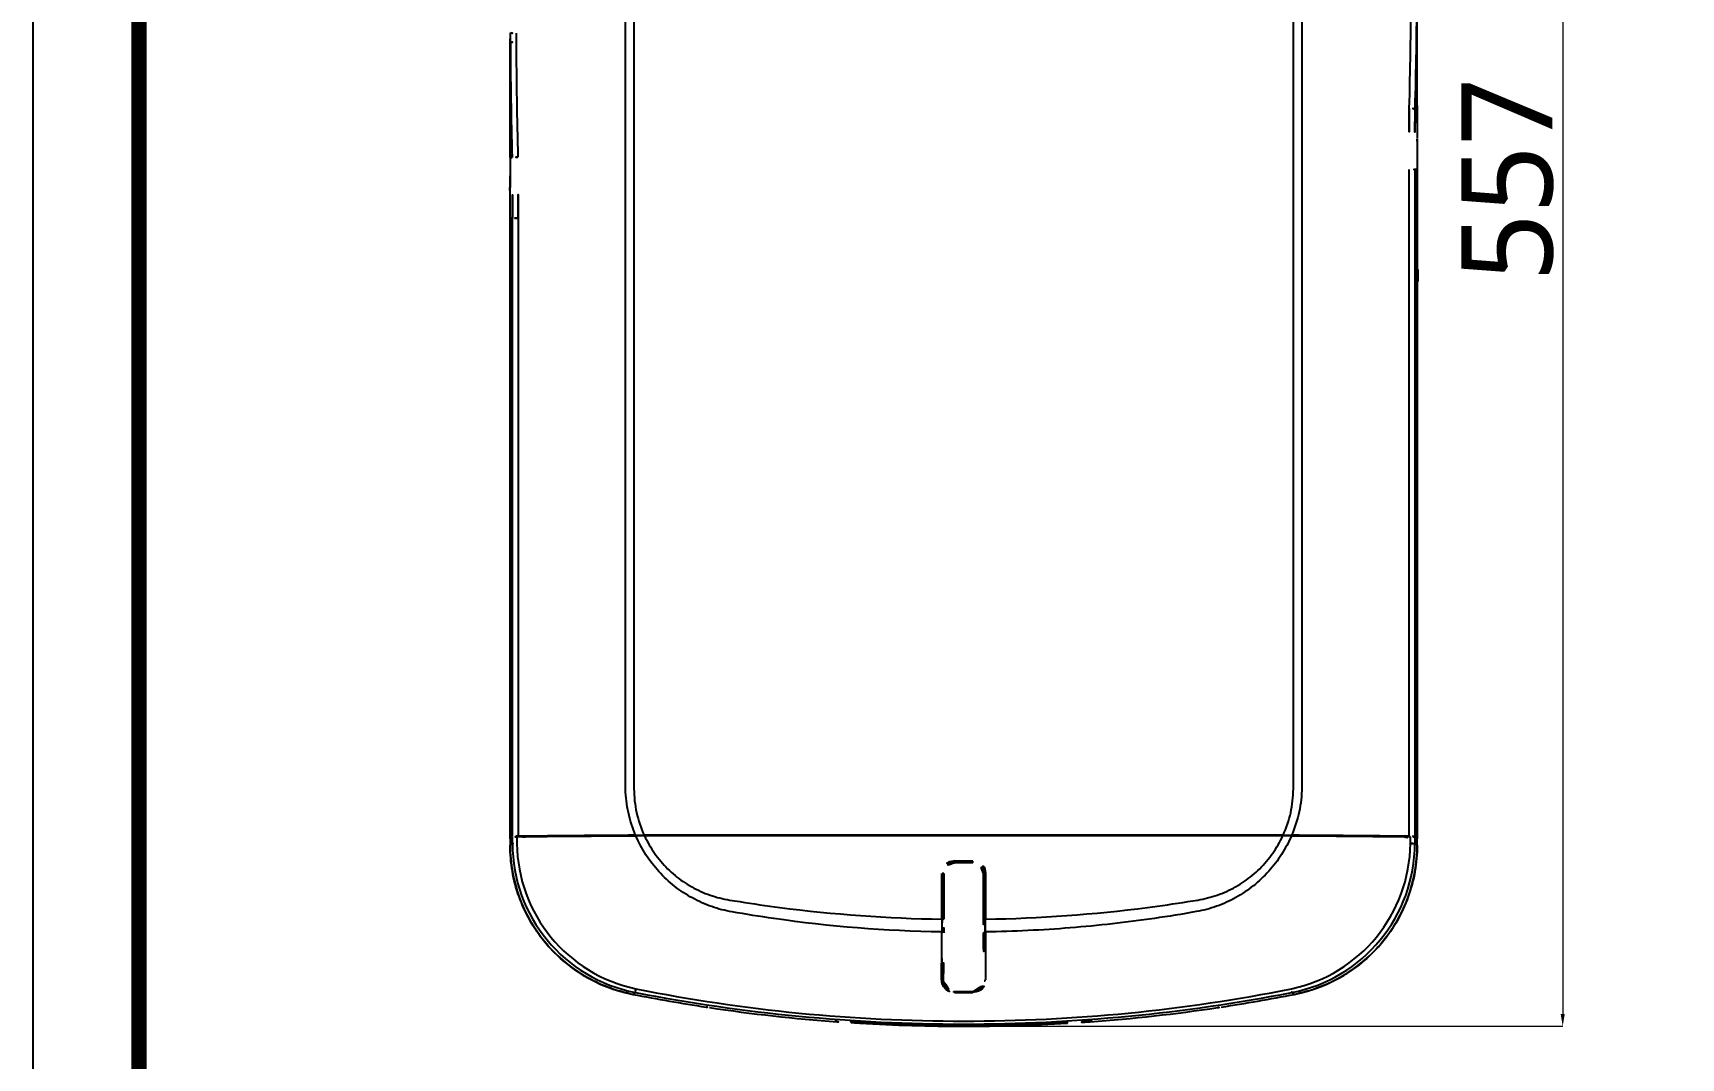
# Model space of a CAD drawing. Extents: x 16296660632 to 16296680496, y -37409619871 to -37409616057.
# Drawn here: x 16296678326 to 16296678869, y -37409617259 to -37409616921 of the extents above; entities that cross this region are included whole.
import ezdxf

# ---------------------------------------------------------------- set-up
doc = ezdxf.new("R2010")
doc.units = 0
doc.header["$LTSCALE"] = 10
doc.header["$MEASUREMENT"] = 0
doc.header["$PDMODE"] = 3
doc.header["$PDSIZE"] = -10
doc.layers.get('0').update_dxf_attribs({"linetype": 'CONTINUOUS'})
doc.layers.get('DEFPOINTS').update_dxf_attribs({"linetype": 'CONTINUOUS'})
for name, color, linetype in [('5', 7, 'CONTINUOUS'), ('BACK_CASE_DADA_2', 7, 'CONTINUOUS'), ('FRONT_CASE_DADA_', 7, 'CONTINUOUS'), ('MIDDLE_CASE_DADA', 7, 'CONTINUOUS'), ('SIDE_CASE', 7, 'CONTINUOUS'), ('SIDE_CONTROL_COV', 7, 'CONTINUOUS'), ('WATER_TRAY_WINDO', 7, 'CONTINUOUS'), ('물받이', 7, 'CONTINUOUS'), ('물받이덮개', 7, 'CONTINUOUS')]:
    doc.layers.add(name, color=color, linetype=linetype)
doc.styles.add('Daelim Dimension', font='')
doc.styles.get('Daelim Dimension').set_extended_font_data('NanumGothic')
doc.dimstyles.new('DEFAULT', dxfattribs={"dimscale": 2, "dimtxt": 2, "dimasz": 2, "dimexe": 0, "dimexo": 2, "dimgap": 1, "dimtad": 1, "dimdec": 1, "dimzin": 9, "dimdsep": 46, "dimtxsty": 'Daelim Dimension', "dimcen": 0.5, "dimclrd": 252, "dimclre": 252, "dimclrt": 3, "dimadec": 1, "dimazin": 0, "dimtfac": 1, "dimtdec": 1, "dimtix": 1, "dimtmove": 0, "dimatfit": 3, "dimfxl": 1, "dimtolj": 1, "dimtzin": 1, "dimlwd": 9, "dimlwe": 9, "dimarcsym": 0})

# ---------------------------------------------------------------- blocks, each defined once
blk = doc.blocks.new('*D2')
at = {"layer": '5', "color": 5, "lineweight": 9, "transparency": 16777216}
for p, q in [((16296678636.77738, -37409616690.96722), (16296678829.97749, -37409616690.96722)), ((16296678829.97749, -37409616694.96722), (16296678829.97749, -37409617244.3958)), ((16296678636.77738, -37409617248.3958), (16296678829.97749, -37409617248.3958))]:
    blk.add_line(p, q, dxfattribs=at)
at = {"layer": '5', "color": 5, "transparency": 16777216}
for points in [[(16296678829.31082, -37409616694.96722), (16296678830.64415, -37409616694.96722), (16296678829.97749, -37409616690.96722)], [(16296678829.31082, -37409617244.3958), (16296678830.64415, -37409617244.3958), (16296678829.97749, -37409617248.3958)]]:
    blk.add_solid(points, dxfattribs=at)
at = {"layer": 'DEFPOINTS', "color": 0, "transparency": 16777216}
for p in [(16296678632.77738, -37409616690.96722), (16296678632.77738, -37409617248.3958), (16296678829.97749, -37409617248.3958)]:
    blk.add_point(p, dxfattribs=at)
at = {"layer": '5', "color": 7, "transparency": 16777216, "insert": (16296678811.81869, -37409616969.6815), "char_height": 30, "attachment_point": 5, "rotation": 90, "style": 'Daelim Dimension'}
blk.add_mtext('\\A1;557', dxfattribs=at)

msp = doc.modelspace()

# ---------------------------------------------------------------- linework, layer by layer
at = {"ltscale": 0.5}
msp.add_lwpolyline([(16296678326.42292, -37409617646.812927), (16296680496.42292, -37409617646.812927), (16296680496.42292, -37409616056.812927), (16296678326.42292, -37409616056.812927)], close=True, dxfattribs=at)
at = {"color": 5, "linetype": 'ByBlock', "lineweight": 200, "const_width": 5}
msp.add_lwpolyline([(16296678361.316879, -37409617578.73053), (16296680461.316879, -37409617578.73053), (16296680461.316879, -37409616093.73053), (16296678361.316879, -37409616093.73053)], close=True, dxfattribs=at)
at = {"layer": 'BACK_CASE_DADA_2', "color": 7, "linetype": 'Continuous', "ltscale": 25.4}
for p, q in [((16296678782.065519, -37409616956.287537), (16296678782.091499, -37409616956.287537)), ((16296678483.489241, -37409616972.287537), (16296678483.44351, -37409616972.287537)), ((16296678483.460541, -37409616974.541656), (16296678483.44351, -37409616972.287537))]:
    msp.add_line(p, q, dxfattribs=at)
msp.add_open_spline([(16296678782.091499, -37409616956.287537), (16296678782.070881, -37409616957.029114), (16296678782.05887, -37409616957.77079), (16296678782.05139, -37409616958.512512)], degree=3, dxfattribs=at)
at = {"layer": 'FRONT_CASE_DADA_', "color": 7, "linetype": 'Continuous', "ltscale": 25.4}
for p, q in [((16296678483.580231, -37409616924.457497), (16296678483.48749, -37409616924.457497)), ((16296678483.580231, -37409616924.457497), (16296678483.58131, -37409616921.454514)), ((16296678483.58131, -37409616921.454514), (16296678483.581289, -37409616921.454491)), ((16296678485.495489, -37409616921.555801), (16296678485.491899, -37409616924.537323)), ((16296678781.39819, -37409616946.3918), (16296678782.07056, -37409616946.3918)), ((16296678782.065519, -37409616956.287552), (16296678782.065519, -37409616966.391792)), ((16296678483.48419, -37409616962.3918), (16296678484.15637, -37409616962.3918)), ((16296678781.30991, -37409616966.3918), (16296678781.30971, -37409617185.920517)), ((16296678782.065519, -37409616966.3918), (16296678781.30991, -37409616966.3918)), ((16296678782.065519, -37409616966.3918), (16296678782.065519, -37409617186.676331)), ((16296678483.489241, -37409616982.3918), (16296678483.489241, -37409616972.287552)), ((16296678483.489241, -37409617186.676331), (16296678483.489241, -37409616982.3918)), ((16296678484.24486, -37409616982.3918), (16296678483.489241, -37409616982.3918)), ((16296678484.24505, -37409617185.920517), (16296678484.24486, -37409616982.3918)), ((16296678483.489241, -37409617186.676331), (16296678484.24505, -37409617185.920517)), ((16296678483.68927, -37409617186.676331), (16296678483.489241, -37409617186.676331)), ((16296678524.80229, -37409617185.530083), (16296678527.620649, -37409617185.518913)), ((16296678737.933969, -37409617185.518913), (16296678740.75231, -37409617185.530083)), ((16296678781.30971, -37409617185.920517), (16296678782.065519, -37409617186.676331)), ((16296678782.065519, -37409617186.676331), (16296678781.86549, -37409617186.676331))]:
    msp.add_line(p, q, dxfattribs=at)
for centre, radius, start, end in [((16296677217.13933, -37409616903.898949), 1562.911969, 358.443619547, 359.829955461), ((16296677097.8729, -37409616902.142921), 1684.106722, 358.494343788, 359.785367502), ((16296665713.6605, -37409616928.125877), 13068.421567, 359.9200047238, 0.0861151245), ((16296678485.096849, -37409616911.067451), 13.47566, 263.53794232, 271.67991651), ((16296680122.03404, -37409616918.545967), 1638.464473, 180.206763772, 181.533643119), ((16296678485.22352, -37409616908.558479), 13.000162, 262.74290465, 271.19870657), ((16296680021.231741, -37409616919.433006), 1535.748314, 180.190589986, 181.600550168), ((16296679956.920401, -37409616961.812233), 1177.547194, 179.247237213, 180.22293795), ((16296678778.563801, -37409617025.463089), 79.122089, 87.94700899, 89.3403515), ((16296680052.393379, -37409616962.003487), 1271.09104, 179.29619901, 180.198021189), ((16296679266.06982, -37409616950.443268), 484.017475, 179.52046081, 180.69505766), ((16296678006.9025, -37409616966.470428), 476.600402, 359.29751165, 0.49046802), ((16296677214.746981, -37409616978.010399), 1269.505444, 359.80241594, 0.705112288), ((16296678486.39624, -37409617002.613037), 40.283555, 90.44598864, 93.18746817), ((16296677230.990879, -37409616977.912613), 1255.188505, 359.795421873, 0.71123167), ((16296678485.853479, -37409617207.249458), 21.389494, 89.17969629, 94.31255066), ((16296678600.06217, -37409628191.976189), 11006.703403, 90.3917825118, 90.5929802001), ((16296678632.777719, -37409703014.666023), 85829.211528, 89.92984033191, 90.07015966809), ((16296678665.492439, -37409628191.992233), 11006.719451, 89.4070197999, 89.6082174882), ((16296678779.701281, -37409617207.249474), 21.389512, 85.68744934, 90.82030371)]:
    msp.add_arc(centre, radius, start, end, dxfattribs=at)
for centre, major_axis, ratio, start_param, end_param in [((16296678482.563669, -37409616921.454491), (0.003276, -53), 0.0174550649, 1.5141043566, 1.5707952477), ((16296678777.31052, -37409616966.3918), (4, -0.000002), 0.0000224345, 0.0174532934, 1.0264045998), ((16296678488.244249, -37409616982.3918), (-4, -0.000006), 0.0000839664, 5.2571506301, 6.2657320145)]:
    msp.add_ellipse(centre, major_axis=major_axis, ratio=ratio, start_param=start_param, end_param=end_param, dxfattribs=at)
for points, knots in [([(16296678524.80229, -37409617185.530083), (16296678523.774969, -37409617183.109787), (16296678522.984039, -37409617180.62484), (16296678522.14192, -37409617176.824387), (16296678521.918819, -37409617175.544167), (16296678521.589649, -37409617172.956512), (16296678521.46242, -37409617171.644531), (16296678521.44471, -37409617169.672379), (16296678521.4624, -37409617169.014992), (16296678521.470169, -37409617167.700233), (16296678521.4725, -37409617167.042839), (16296678521.478729, -37409617165.070686), (16296678521.481039, -37409617163.755913), (16296678521.4814, -37409617159.8116), (16296678521.47883, -37409617157.182053), (16296678521.479099, -37409617144.034332), (16296678521.476959, -37409617133.516159), (16296678521.472759, -37409617101.961632), (16296678521.47073, -37409617080.925293), (16296678521.4722, -37409617038.852577), (16296678521.47407, -37409617017.816231), (16296678521.465389, -37409616986.261673), (16296678521.46389, -37409616975.743469), (16296678521.475929, -37409616954.707108), (16296678521.46892, -37409616944.18898), (16296678521.48415, -37409616923.154251), (16296678521.44803, -37409616912.637573), (16296678521.449921, -37409616891.604073), (16296678521.452921, -37409616881.087044), (16296678521.45594, -37409616865.311256), (16296678521.455851, -37409616860.052689), (16296678521.45048, -37409616849.535782), (16296678521.4384, -37409616844.27681), (16296678521.48975, -37409616833.764771), (16296678521.54385, -37409616828.511383), (16296678521.691179, -37409616820.635353), (16296678521.736219, -37409616818.009407), (16296678521.77804, -37409616814.069191), (16296678521.784889, -37409616812.755363), (16296678521.83102, -37409616810.1306), (16296678521.984039, -37409616808.82814), (16296678522.53335, -37409616804.926048), (16296678523.138559, -37409616802.341583), (16296678524.83374, -37409616797.20948), (16296678525.916451, -37409616794.725777), (16296678528.516159, -37409616790.070778), (16296678530.04715, -37409616787.861313), (16296678533.513639, -37409616783.762611), (16296678535.416861, -37409616781.908592), (16296678539.560459, -37409616778.576073), (16296678541.82546, -37409616777.080063), (16296678546.55751, -37409616774.592247), (16296678549.027031, -37409616773.593002), (16296678552.89159, -37409616772.464859), (16296678554.21348, -37409616772.165321), (16296678556.88273, -37409616771.632103), (16296678558.218599, -37409616771.373413), (16296678562.22982, -37409616770.619797), (16296678564.90872, -37409616770.14711), (16296678578.325649, -37409616767.920937), (16296678589.131689, -37409616766.583382), (16296678610.889669, -37409616764.761963), (16296678621.8318, -37409616764.276398), (16296678632.77738, -37409616764.276512)], [0, 0, 0, 0, 0.015625, 0.015625, 0.0234375, 0.0234375, 0.03125, 0.03125, 0.03515625, 0.03515625, 0.0390625, 0.0390625, 0.046875, 0.046875, 0.0625, 0.0625, 0.125, 0.125, 0.25, 0.25, 0.375, 0.375, 0.4375, 0.4375, 0.5, 0.5, 0.5625, 0.5625, 0.625, 0.625, 0.65625, 0.65625, 0.6875, 0.6875, 0.71875, 0.71875, 0.734375, 0.734375, 0.7421875, 0.7421875, 0.75, 0.75, 0.765625, 0.765625, 0.78125, 0.78125, 0.796875, 0.796875, 0.8125, 0.8125, 0.828125, 0.828125, 0.84375, 0.84375, 0.8515625, 0.8515625, 0.859375, 0.859375, 0.875, 0.875, 0.9375, 0.9375, 1, 1, 1, 1]), ([(16296678632.77738, -37409616766.543701), (16296678622.22401, -37409616766.543617), (16296678611.730089, -37409616766.983917), (16296678590.845791, -37409616768.631157), (16296678580.455931, -37409616769.842323), (16296678567.533199, -37409616771.853218), (16296678564.95187, -37409616772.280197), (16296678559.795759, -37409616773.185341), (16296678557.21883, -37409616773.645126), (16296678552.081369, -37409616774.700722), (16296678549.53512, -37409616775.500122), (16296678544.73971, -37409616777.5411), (16296678542.45689, -37409616778.784843), (16296678538.131229, -37409616781.750847), (16296678536.143311, -37409616783.441566), (16296678532.55271, -37409616787.175591), (16296678530.923691, -37409616789.249367), (16296678528.13332, -37409616793.675339), (16296678526.980761, -37409616796.008957), (16296678525.140421, -37409616800.912804), (16296678524.44326, -37409616803.502182), (16296678523.905239, -37409616807.398567), (16296678523.799089, -37409616808.704964), (16296678523.742821, -37409616811.333488), (16296678523.767269, -37409616812.653214), (16296678523.81143, -37409616816.610413), (16296678523.85405, -37409616819.249786), (16296678523.994061, -37409616827.166611), (16296678524.104071, -37409616832.444313), (16296678524.266411, -37409616848.277237), (16296678524.21574, -37409616858.833153), (16296678524.20784, -37409616879.945808), (16296678524.212919, -37409616890.502213), (16296678524.214479, -37409616911.614502), (16296678524.217649, -37409616922.170403), (16296678524.17631, -37409616943.284073), (16296678524.214211, -37409616953.842056), (16296678524.2024, -37409616974.958061), (16296678524.199181, -37409616985.516068), (16296678524.20018, -37409617017.190079), (16296678524.19327, -37409617038.306061), (16296678524.182079, -37409617080.53801), (16296678524.17944, -37409617101.653976), (16296678524.178619, -37409617133.32795), (16296678524.17885, -37409617143.885941), (16296678524.17749, -37409617159.722923), (16296678524.178089, -37409617165.003708), (16296678524.278669, -37409617172.919327), (16296678524.55192, -37409617175.516991), (16296678525.681101, -37409617180.612953), (16296678526.531111, -37409617183.141617), (16296678527.620649, -37409617185.518913)], [0, 0, 0, 0, 0.0625, 0.0625, 0.125, 0.125, 0.140625, 0.140625, 0.15625, 0.15625, 0.171875, 0.171875, 0.1875, 0.1875, 0.203125, 0.203125, 0.21875, 0.21875, 0.234375, 0.234375, 0.25, 0.25, 0.2578125, 0.2578125, 0.265625, 0.265625, 0.28125, 0.28125, 0.3125, 0.3125, 0.375, 0.375, 0.4375, 0.4375, 0.5, 0.5, 0.5625, 0.5625, 0.625, 0.625, 0.75, 0.75, 0.875, 0.875, 0.9375, 0.9375, 0.96875, 0.96875, 0.984375, 0.984375, 1, 1, 1, 1]), ([(16296678632.77738, -37409616764.276512), (16296678643.373739, -37409616764.276604), (16296678653.92095, -37409616764.730598), (16296678674.92938, -37409616766.431824), (16296678685.390249, -37409616767.682442), (16296678698.411921, -37409616769.769493), (16296678701.011909, -37409616770.212799), (16296678704.89934, -37409616770.917023), (16296678706.193331, -37409616771.158417), (16296678708.77751, -37409616771.655228), (16296678710.07094, -37409616771.897301), (16296678713.92248, -37409616772.739967), (16296678716.43754, -37409616773.565437), (16296678721.28367, -37409616775.699173), (16296678723.55621, -37409616776.988213), (16296678727.837709, -37409616779.962212), (16296678729.86381, -37409616781.669037), (16296678733.531441, -37409616785.408401), (16296678735.17313, -37409616787.430077), (16296678738.077761, -37409616791.781487), (16296678739.343889, -37409616794.136047), (16296678741.38287, -37409616798.98423), (16296678742.183451, -37409616801.489662), (16296678743.052219, -37409616805.369431), (16296678743.28297, -37409616806.690552), (16296678743.54151, -37409616808.671837), (16296678743.613239, -37409616809.332581), (16296678743.74371, -37409616810.654167), (16296678743.74939, -37409616811.316406), (16296678743.79347, -37409616814.627533), (16296678743.81267, -37409616817.277412), (16296678743.94418, -37409616825.225166), (16296678744.03215, -37409616830.523201), (16296678744.11116, -37409616841.121849), (16296678744.111509, -37409616846.422394), (16296678744.09823, -37409616857.025101), (16296678744.09923, -37409616862.3265), (16296678744.09798, -37409616878.230949), (16296678744.099951, -37409616888.833946), (16296678744.103769, -37409616910.039429), (16296678744.08042, -37409616920.641891), (16296678744.086201, -37409616941.848877), (16296678744.086149, -37409616952.45359), (16296678744.087379, -37409616973.663437), (16296678744.09136, -37409616984.268387), (16296678744.081751, -37409617016.083199), (16296678744.083099, -37409617037.293037), (16296678744.08395, -37409617079.7127), (16296678744.08177, -37409617100.922531), (16296678744.07748, -37409617132.737267), (16296678744.07543, -37409617143.342163), (16296678744.075569, -37409617159.249619), (16296678744.043751, -37409617164.550797), (16296678744.118019, -37409617171.18206), (16296678744.006901, -37409617172.503166), (16296678743.69816, -37409617175.142052), (16296678743.48185, -37409617176.459038), (16296678742.6395, -37409617180.402344), (16296678741.80899, -37409617183.040604), (16296678740.75231, -37409617185.530083)], [0, 0, 0, 0, 0.0625, 0.0625, 0.125, 0.125, 0.140625, 0.140625, 0.1484375, 0.1484375, 0.15625, 0.15625, 0.171875, 0.171875, 0.1875, 0.1875, 0.203125, 0.203125, 0.21875, 0.21875, 0.234375, 0.234375, 0.25, 0.25, 0.2578125, 0.2578125, 0.26171875, 0.26171875, 0.265625, 0.265625, 0.28125, 0.28125, 0.3125, 0.3125, 0.34375, 0.34375, 0.375, 0.375, 0.4375, 0.4375, 0.5, 0.5, 0.5625, 0.5625, 0.625, 0.625, 0.75, 0.75, 0.875, 0.875, 0.9375, 0.9375, 0.96875, 0.96875, 0.9765625, 0.9765625, 0.984375, 0.984375, 1, 1, 1, 1]), ([(16296678737.933969, -37409617185.518913), (16296678739.027929, -37409617183.131897), (16296678739.865511, -37409617180.63736), (16296678740.995319, -37409617175.561378), (16296678741.275009, -37409617172.939781), (16296678741.377199, -37409617165.034363), (16296678741.376961, -37409617159.763893), (16296678741.375521, -37409617143.952477), (16296678741.375719, -37409617133.411537), (16296678741.37495, -37409617101.788727), (16296678741.37261, -37409617080.706848), (16296678741.362181, -37409617038.543098), (16296678741.355671, -37409617017.461227), (16296678741.35672, -37409616985.838402), (16296678741.354191, -37409616975.297462), (16296678741.344179, -37409616954.215584), (16296678741.38743, -37409616943.674637), (16296678741.34293, -37409616922.593193), (16296678741.339319, -37409616912.054314), (16296678741.336069, -37409616890.976227), (16296678741.34392, -37409616880.436218), (16296678741.340389, -37409616859.356567), (16296678741.288401, -37409616848.816933), (16296678741.443199, -37409616833.009163), (16296678741.54854, -37409616827.740189), (16296678741.69503, -37409616819.83638), (16296678741.736971, -37409616817.201561), (16296678741.785351, -37409616813.251343), (16296678741.80208, -37409616811.934753), (16296678741.78619, -37409616809.304764), (16296678741.70504, -37409616807.993843), (16296678741.23192, -37409616804.074203), (16296678740.574619, -37409616801.458733), (16296678738.79398, -37409616796.511253), (16296678737.66893, -37409616794.14782), (16296678734.91712, -37409616789.651207), (16296678733.31687, -37409616787.56073), (16296678729.756611, -37409616783.76368), (16296678727.76189, -37409616782.026917), (16296678723.47574, -37409616779.01458), (16296678721.202141, -37409616777.741737), (16296678716.401621, -37409616775.637543), (16296678713.855671, -37409616774.809952), (16296678710.005079, -37409616773.978798), (16296678708.713671, -37409616773.745361), (16296678706.133539, -37409616773.262367), (16296678704.842171, -37409616773.027657), (16296678700.964291, -37409616772.342941), (16296678698.37406, -37409616771.912033), (16296678685.398491, -37409616769.881142), (16296678674.923849, -37409616768.652473), (16296678653.88953, -37409616766.985863), (16296678643.34749, -37409616766.543793), (16296678632.77738, -37409616766.543701)], [0, 0, 0, 0, 0.015625, 0.015625, 0.03125, 0.03125, 0.0625, 0.0625, 0.125, 0.125, 0.25, 0.25, 0.375, 0.375, 0.4375, 0.4375, 0.5, 0.5, 0.5625, 0.5625, 0.625, 0.625, 0.6875, 0.6875, 0.71875, 0.71875, 0.734375, 0.734375, 0.7421875, 0.7421875, 0.75, 0.75, 0.765625, 0.765625, 0.78125, 0.78125, 0.796875, 0.796875, 0.8125, 0.8125, 0.828125, 0.828125, 0.84375, 0.84375, 0.8515625, 0.8515625, 0.859375, 0.859375, 0.875, 0.875, 0.9375, 0.9375, 1, 1, 1, 1]), ([(16296678483.485451, -37409616962.3918), (16296678483.48443, -37409616960.055977), (16296678483.484699, -37409616957.468628), (16296678483.48531, -37409616951.810997), (16296678483.48564, -37409616948.700333), (16296678483.48634, -37409616942.207039), (16296678483.4867, -37409616938.823257), (16296678483.487301, -37409616931.7798), (16296678483.48752, -37409616928.129288), (16296678483.48749, -37409616924.457497)], [0, 0, 0, 0, 0.25, 0.25, 0.5, 0.5, 0.75, 0.75, 1, 1, 1, 1]), ([(16296678779.395029, -37409617185.86216), (16296678779.39423, -37409617185.290619), (16296678779.392071, -37409617184.719078), (16296678779.39217, -37409617183.575996), (16296678779.392321, -37409617181.861397), (16296678779.392441, -37409617180.146782), (16296678779.39262, -37409617176.717552), (16296678779.39267, -37409617174.431396), (16296678779.39254, -37409617167.572952), (16296678779.39222, -37409617153.856056), (16296678779.391769, -37409617140.139153), (16296678779.39086, -37409617112.705353), (16296678779.390209, -37409617094.416153), (16296678779.38843, -37409617057.837738), (16296678779.38735, -37409617039.548538), (16296678779.384911, -37409617002.970131), (16296678779.38398, -37409616984.680931), (16296678779.382111, -37409616966.391731)], [0, 0, 0, 0, 0.0078125, 0.0078125, 0.015625, 0.03125, 0.03125, 0.0625, 0.0625, 0.125, 0.25, 0.25, 0.5, 0.5, 0.75, 0.75, 1, 1, 1, 1]), ([(16296678486.171391, -37409616982.391518), (16296678486.16884, -37409617016.303291), (16296678486.166599, -37409617050.215073), (16296678486.164301, -37409617101.082733), (16296678486.163719, -37409617118.038612), (16296678486.16288, -37409617143.472443), (16296678486.162609, -37409617151.950394), (16296678486.162291, -37409617164.667297), (16296678486.162149, -37409617168.906273), (16296678486.1621, -37409617175.264717), (16296678486.162189, -37409617178.443947), (16296678486.16242, -37409617181.623177), (16296678486.16255, -37409617183.212799), (16296678486.162661, -37409617183.742668), (16296678486.16264, -37409617184.802406), (16296678486.160469, -37409617185.332283), (16296678486.159719, -37409617185.86216)], [0, 0, 0, 0, 0.5, 0.5, 0.75, 0.75, 0.875, 0.875, 0.9375, 0.9375, 0.96875, 0.984375, 0.984375, 0.9921875, 0.9921875, 1, 1, 1, 1])]:
    msp.add_open_spline(points, degree=3, knots=knots, dxfattribs=at)
at = {"layer": 'MIDDLE_CASE_DADA', "color": 7, "linetype": 'Continuous', "ltscale": 25.4}
for p, q in [((16296678782.044041, -37409616945.356667), (16296678782.044041, -37409616955.922897)), ((16296678782.044041, -37409616956.147018), (16296678782.044041, -37409616956.287552)), ((16296678483.510719, -37409616961.368584), (16296678483.510719, -37409616971.928329))]:
    msp.add_line(p, q, dxfattribs=at)
at = {"layer": 'SIDE_CASE', "color": 7, "linetype": 'Continuous', "ltscale": 25.4}
for p, q in [((16296678782.044041, -37409616956.287552), (16296678782.065519, -37409616956.287552)), ((16296678782.065519, -37409617188.8424), (16296678782.065519, -37409616966.32637)), ((16296678483.510719, -37409616972.287552), (16296678483.489241, -37409616972.287552)), ((16296678483.489241, -37409616982.327171), (16296678483.489241, -37409617188.8424))]:
    msp.add_line(p, q, dxfattribs=at)
for centre, radius, start, end in [((16296678533.47933, -37409617188.8424), 49.990089, 180, 258.93058081), ((16296678732.07543, -37409617188.8424), 49.990089, 281.06941919, 0), ((16296678632.77738, -37409616681.280792), 567.173698, 258.93058081, 261.40129923), ((16296678632.77738, -37409616681.280792), 567.173698, 278.59870077, 281.06941919)]:
    msp.add_arc(centre, radius, start, end, dxfattribs=at)
at = {"layer": 'SIDE_CONTROL_COV', "color": 7, "linetype": 'Continuous', "ltscale": 25.4}
for p, q in [((16296678782.359921, -37409616999.237099), (16296678782.065519, -37409616999.238792)), ((16296678782.25461, -37409616999.334358), (16296678782.065519, -37409616999.335442)), ((16296678782.255409, -37409616999.474297), (16296678782.065519, -37409616999.475388)), ((16296678782.25581, -37409616999.54377), (16296678782.065519, -37409616999.544861)), ((16296678782.25461, -37409616999.334358), (16296678782.255409, -37409616999.474297)), ((16296678782.255409, -37409616999.474297), (16296678782.25581, -37409616999.54377)), ((16296678782.25581, -37409616999.54377), (16296678782.27594, -37409617003.04937)), ((16296678782.27594, -37409617003.04937), (16296678782.065519, -37409617003.050583)), ((16296678782.27652, -37409617003.151047), (16296678782.065519, -37409617003.152267)), ((16296678782.27733, -37409617003.291), (16296678782.065519, -37409617003.292213)), ((16296678782.065519, -37409617003.383827), (16296678782.36738, -37409617003.382103)), ((16296678782.27594, -37409617003.04937), (16296678782.27652, -37409617003.151047)), ((16296678782.27652, -37409617003.151047), (16296678782.27733, -37409617003.291))]:
    msp.add_line(p, q, dxfattribs=at)
at = {"layer": 'WATER_TRAY_WINDO', "color": 7, "linetype": 'Continuous', "ltscale": 25.4}
for p, q in [((16296678625.69883, -37409617198.075417), (16296678625.69883, -37409617214.278053)), ((16296678625.768801, -37409617198.145317), (16296678625.69883, -37409617198.075417)), ((16296678635.856541, -37409617194.076027), (16296678629.698219, -37409617194.076027)), ((16296678629.698219, -37409617194.076027), (16296678629.76819, -37409617194.145927)), ((16296678629.76819, -37409617194.145927), (16296678635.78656, -37409617194.145927)), ((16296678629.76819, -37409617194.645844), (16296678629.76819, -37409617194.145927)), ((16296678635.78656, -37409617194.645844), (16296678629.76819, -37409617194.645844)), ((16296678635.78656, -37409617194.145927), (16296678635.856541, -37409617194.076027)), ((16296678635.78656, -37409617194.645844), (16296678635.78656, -37409617194.145927)), ((16296678639.85593, -37409617198.075417), (16296678639.78595, -37409617198.145317)), ((16296678639.85593, -37409617214.278053), (16296678639.85593, -37409617198.075417)), ((16296678626.26873, -37409617198.145302), (16296678625.768801, -37409617198.145317)), ((16296678625.768801, -37409617213.143883), (16296678625.768801, -37409617198.145317)), ((16296678626.26873, -37409617198.145302), (16296678626.26873, -37409617213.143867)), ((16296678639.28603, -37409617213.143867), (16296678639.28603, -37409617198.145302)), ((16296678639.28603, -37409617198.145302), (16296678639.78595, -37409617198.145317)), ((16296678639.78595, -37409617198.145317), (16296678639.78595, -37409617213.143883)), ((16296678626.26873, -37409617213.143867), (16296678625.768801, -37409617213.143883)), ((16296678639.78595, -37409617213.143883), (16296678639.28603, -37409617213.143867)), ((16296678625.469259, -37409617233.154488), (16296678625.55776, -37409617233.154488)), ((16296678639.997, -37409617233.154488), (16296678640.085501, -37409617233.154488)), ((16296678629.51053, -37409617237.154488), (16296678629.413361, -37409617237.154488)), ((16296678629.51053, -37409617236.966507), (16296678636.04423, -37409617236.966507)), ((16296678629.51053, -37409617237.154488), (16296678629.51053, -37409617236.966507)), ((16296678636.04423, -37409617237.154488), (16296678629.51053, -37409617237.154488)), ((16296678636.04423, -37409617237.154488), (16296678636.04423, -37409617236.966507)), ((16296678636.141399, -37409617237.154488), (16296678636.04423, -37409617237.154488))]:
    msp.add_line(p, q, dxfattribs=at)
for centre, radius, start, end in [((16296678629.501261, -37409617233.210587), 3.943903, 179.18472123, 270.13463644), ((16296678629.50609, -37409617233.517593), 3.448928, 179.00591155, 270.07365672), ((16296678636.05327, -37409617233.210381), 3.944121, 269.86864203, 0.81178207), ((16296678636.048691, -37409617233.517609), 3.448904, 269.92590615, 0.99452552), ((16296678636.15213, -37409617233.220581), 3.933921, 269.84372566, 0.9626102), ((16296678629.40246, -37409617233.220741), 3.933763, 239.80567553, 270.15867976)]:
    msp.add_arc(centre, radius, start, end, dxfattribs=at)
for centre, major_axis, ratio, start_param, end_param in [((16296678629.69944, -37409617198.076637), (2.829293, -2.829285), 0.9996954605, 2.3563454158, 3.9268371561), ((16296678629.76926, -37409617198.146378), (2.828797, -2.82935), 0.999771521, 2.3564446496, 3.9269363899), ((16296678629.76926, -37409617198.14637), (2.475629, -2.475627), 0.9996954599, 2.3563464338, 3.9268381741), ((16296678635.7855, -37409617198.14637), (-2.475629, -2.475627), 0.9996954599, 2.3563471317, 3.926838872), ((16296678635.7855, -37409617198.146378), (-2.828797, -2.82935), 0.999771521, 2.3562489173, 3.9267406576), ((16296678635.85532, -37409617198.076637), (-2.829293, -2.829285), 0.9996954605, 2.3563481505, 3.9268398908), ((16296678639.42569, -37409617213.144043), (0.000003, -8.501028), 0.0164284205, 4.7123683676, 5.2679464563), ((16296678639.92561, -37409617213.144043), (-0.000003, 8.001028), 0.0174550649, 1.5707757133, 2.126353802), ((16296678642.77088, -37409617111.944298), (0.00007, -195.860021), 0.0174550649, 5.2621507138, 5.3796812132), ((16296678625.629141, -37409617213.144043), (-0.000003, -8.001028), 0.0174550649, 1.0152388516, 1.5708169403), ((16296678626.247721, -37409617217.363922), (0.499971, -0.005418), 0.5273946721, 3.1621355144, 4.7181038087), ((16296678626.12907, -37409617213.144043), (0.000003, 8.501028), 0.0164284205, 4.1568315045, 4.7124095932), ((16296678639.307039, -37409617217.363922), (0.499971, 0.005418), 0.5273946721, 4.7066741521, 6.2626424464), ((16296678642.26755, -37409617112.073936), (0.000072, -200.133278), 0.0174114563, 5.2679464556, 5.3640587875), ((16296678642.767469, -37409617112.073936), (0.000072, -199.633278), 0.0174550649, 5.2679464556, 5.3640587874), ((16296678622.783871, -37409617111.944298), (-0.00007, -195.860021), 0.0174550649, 0.903504094, 1.0210345934), ((16296678622.787291, -37409617112.073936), (-0.000072, -199.633278), 0.0174550649, 0.9191265198, 1.0152388516), ((16296678623.28721, -37409617112.073936), (-0.000072, -200.133278), 0.0174114563, 0.9191265197, 1.0152388515), ((16296678626.05769, -37409617233.154488), (-0.499956, 0.006657), 0.6064808848, 0.0219517679, 1.5788719453), ((16296678639.49707, -37409617233.154488), (0.499956, 0.006657), 0.6064808848, 4.7043133619, 6.2612335393)]:
    msp.add_ellipse(centre, major_axis=major_axis, ratio=ratio, start_param=start_param, end_param=end_param, dxfattribs=at)
at = {"layer": '물받이', "color": 7, "linetype": 'Continuous', "ltscale": 25.4}
for p, q in [((16296678484.254641, -37409617186.11097), (16296678483.489241, -37409617186.876373)), ((16296678484.25453, -37409617188.210037), (16296678484.254641, -37409617186.11097)), ((16296678485.687031, -37409617186.06723), (16296678485.704189, -37409617188.240097)), ((16296678527.71299, -37409617185.718826), (16296678524.887751, -37409617185.730011)), ((16296678740.666849, -37409617185.730003), (16296678737.841631, -37409617185.718826)), ((16296678779.850571, -37409617188.240097), (16296678779.867729, -37409617186.06723)), ((16296678781.300119, -37409617186.11097), (16296678781.30023, -37409617188.210037)), ((16296678782.065519, -37409617186.876373), (16296678781.300119, -37409617186.11097)), ((16296678629.77738, -37409617193.954521), (16296678635.77738, -37409617193.954521)), ((16296678625.577379, -37409617213.140846), (16296678625.577379, -37409617198.154518)), ((16296678639.977381, -37409617198.154518), (16296678639.977381, -37409617213.140846)), ((16296678625.577379, -37409617213.140846), (16296678625.577379, -37409617217.360657)), ((16296678639.977381, -37409617217.360657), (16296678639.977381, -37409617213.140846)), ((16296678625.577379, -37409617233.154518), (16296678625.577379, -37409617217.360657)), ((16296678639.977381, -37409617217.360657), (16296678639.977381, -37409617233.154518)), ((16296678524.71431, -37409617237.279701), (16296678523.883381, -37409617237.90284)), ((16296678632.77738, -37409617237.354523), (16296678629.77738, -37409617237.354523)), ((16296678635.77738, -37409617237.354523), (16296678632.77738, -37409617237.354523)), ((16296678741.67137, -37409617237.90284), (16296678740.840441, -37409617237.279701)), ((16296678590.55405, -37409617246.81945), (16296678590.55397, -37409617246.607964)), ((16296678591.10465, -37409617246.921478), (16296678591.1299, -37409617246.923264)), ((16296678674.42486, -37409617246.923264), (16296678674.4501, -37409617246.921478)), ((16296678675.00079, -37409617246.607964), (16296678675.0007, -37409617246.81945))]:
    msp.add_line(p, q, dxfattribs=at)
for centre, radius, start, end in [((16296678485.461029, -37409617202.142807), 16.077171, 89.19455726, 94.30336398), ((16296678599.599199, -37409628149.28421), 10963.808762, 90.3904711466, 90.5952750195), ((16296678632.777719, -37409703015.051727), 85829.397205, 89.92984033191, 90.07015966809), ((16296678665.95549, -37409628149.290527), 10963.81508, 89.4047249805, 89.6095288534), ((16296678780.093691, -37409617202.143982), 16.07834, 85.6967778, 90.80522419), ((16296678534.23189, -37409617188.216957), 49.977361, 179.99213162, 259.02166857), ((16296678535.200621, -37409617187.667633), 49.499742, 180.66270696, 257.99562867), ((16296678730.354139, -37409617187.667633), 49.499743, 282.00437133, 359.33729304), ((16296678731.32287, -37409617188.216957), 49.97736, 280.97833143, 0.00786838), ((16296678629.77738, -37409617198.154518), 4.2, 90, 180), ((16296678635.77738, -37409617198.154518), 4.2, 0, 90), ((16296678629.77738, -37409617233.154518), 4.2, 180, 201.64896582), ((16296678629.77738, -37409617233.154518), 4.2, 220.17124802, 270), ((16296678632.78688, -37409616680.890839), 566.787653, 259.00775869, 269.99901645), ((16296678632.38471, -37409616697.377533), 549.32453, 258.7168791, 270.04098113), ((16296678633.17005, -37409616697.377533), 549.32453, 269.95901887, 281.2831209), ((16296678632.767879, -37409616680.890839), 566.787653, 270.00098355, 280.99224131), ((16296678632.77738, -37409616681.280792), 567.173698, 261.40129923, 261.51899153), ((16296678632.77738, -37409616681.280792), 567.173698, 261.51899153, 265.78641116), ((16296678588.93202, -37409617359.431572), 112.83527, 89.13094856, 89.17641186), ((16296678588.93202, -37409617359.431572), 112.83527, 85.08650374, 89.13094856), ((16296678542.182489, -37409618126.986153), 881.423389, 86.330383102, 86.818230063), ((16296678591.257389, -37409617244.018257), 2.907803, 267.48699715, 293.57854151), ((16296678676.0182, -37409617347.366707), 100.763881, 90.68194071, 95.15857294), ((16296678711.571239, -37409617929.845581), 683.93224, 93.111281885, 93.74002153), ((16296678674.297359, -37409617244.018257), 2.907803, 246.49544727, 272.51300285), ((16296678632.77738, -37409616681.280792), 567.173698, 274.21358884, 278.48100847), ((16296678674.72677, -37409617243.715553), 2.888842, 267.0217901, 267.06752239), ((16296678676.0182, -37409617347.366707), 100.763881, 90.57855558, 90.68194071), ((16296678632.77738, -37409616681.280792), 567.173698, 278.48100847, 278.59870077), ((16296678632.77738, -37409616678.438583), 569.95722, 266.5618578, 273.4381422), ((16296678632.77738, -37409616680.937157), 567.104821, 266.54456977, 273.45543023)]:
    msp.add_arc(centre, radius, start, end, dxfattribs=at)
for centre, major_axis, ratio, start_param, end_param in [((16296678487.25407, -37409617188.210037), (-3, 0.00062), 0.0118324859, 0.0174545146, 1.0278907291), ((16296678778.30068, -37409617188.210037), (3, 0.00062), 0.011832486, 5.2552945781, 6.2657307926), ((16296678525.286591, -37409617234.335258), (-0.571489, -2.945064), 0.0170448721, 5.3518250003, 6.2657294785), ((16296678740.268169, -37409617234.335258), (0.571489, -2.945064), 0.0170448721, 0.0174558287, 0.9313603068), ((16296678590.77738, -37409617243.616753), (3, 0), 0.9998468457, 4.6378503247, 4.7056540223), ((16296678590.77738, -37409617243.828232), (3, 0), 0.9998468464, 4.6378782424, 5.0743652452), ((16296678674.77738, -37409617243.828232), (3, 0), 0.9998468464, 4.3569526624, 4.7868997184), ((16296678674.77738, -37409617243.616753), (3, 0), 0.9998468457, 4.6416137113, 4.786927636), ((16296678598.77738, -37409617244.375519), (0.179908, 2.994601), 0.034602517, 3.1328607781, 3.6072947809), ((16296678666.77738, -37409617244.375519), (-0.179908, 2.994601), 0.034602517, 2.675886062, 3.150324529)]:
    msp.add_ellipse(centre, major_axis=major_axis, ratio=ratio, start_param=start_param, end_param=end_param, dxfattribs=at)
for points, knots in [([(16296678625.577379, -37409617217.360657), (16296678607.047251, -37409617217.057571), (16296678588.61252, -37409617215.589157), (16296678565.689871, -37409617212.278481), (16296678561.11116, -37409617211.541992), (16296678555.41835, -37409617210.534477), (16296678554.283409, -37409617210.318466), (16296678552.05085, -37409617209.747711), (16296678550.947121, -37409617209.416283), (16296678547.67502, -37409617208.278267), (16296678545.54163, -37409617207.327164), (16296678539.324949, -37409617203.899498), (16296678535.655479, -37409617201.012703), (16296678529.287621, -37409617194.004799), (16296678526.75816, -37409617190.074432), (16296678524.887751, -37409617185.730011)], [0, 0, 0, 0, 0.5, 0.5, 0.625, 0.625, 0.65625, 0.65625, 0.6875, 0.6875, 0.75, 0.75, 0.875, 0.875, 1, 1, 1, 1]), ([(16296678527.71299, -37409617185.718826), (16296678528.646429, -37409617187.724243), (16296678529.74963, -37409617189.633972), (16296678532.296419, -37409617193.261658), (16296678533.74984, -37409617194.981697), (16296678536.88941, -37409617198.090073), (16296678538.587351, -37409617199.497498), (16296678542.247959, -37409617202.009399), (16296678544.20764, -37409617203.106888), (16296678548.236179, -37409617204.911217), (16296678550.32122, -37409617205.636887), (16296678554.636641, -37409617206.72599), (16296678556.852301, -37409617207.044701), (16296678563.449421, -37409617208.090523), (16296678567.855499, -37409617208.725227), (16296678589.92594, -37409617211.585938), (16296678607.740919, -37409617212.869408), (16296678625.577379, -37409617213.140846)], [0, 0, 0, 0, 0.0625, 0.0625, 0.125, 0.125, 0.1875, 0.1875, 0.25, 0.25, 0.3125, 0.3125, 0.375, 0.375, 0.5, 0.5, 1, 1, 1, 1]), ([(16296678639.977381, -37409617213.140846), (16296678657.814131, -37409617212.869423), (16296678675.62182, -37409617211.587547), (16296678697.72303, -37409617208.722023), (16296678702.13413, -37409617208.086288), (16296678708.73711, -37409617207.039078), (16296678710.950411, -37409617206.718803), (16296678715.23214, -37409617205.636322), (16296678717.314211, -37409617204.913483), (16296678721.35968, -37409617203.10099), (16296678723.320681, -37409617202.000053), (16296678726.957371, -37409617199.504211), (16296678728.65469, -37409617198.100128), (16296678731.807421, -37409617194.979652), (16296678733.257389, -37409617193.261993), (16296678735.795731, -37409617189.648102), (16296678736.90226, -37409617187.737007), (16296678737.841631, -37409617185.718826)], [0, 0, 0, 0, 0.5, 0.5, 0.625, 0.625, 0.6875, 0.6875, 0.75, 0.75, 0.8125, 0.8125, 0.875, 0.875, 0.9375, 0.9375, 1, 1, 1, 1]), ([(16296678740.666849, -37409617185.730003), (16296678739.752489, -37409617187.853851), (16296678738.670179, -37409617189.893356), (16296678736.167139, -37409617193.802513), (16296678734.738131, -37409617195.674217), (16296678731.63975, -37409617199.109528), (16296678729.960131, -37409617200.692291), (16296678726.336439, -37409617203.584686), (16296678724.38047, -37409617204.898567), (16296678720.34227, -37409617207.163643), (16296678718.244659, -37409617208.125832), (16296678714.973961, -37409617209.298683), (16296678713.862761, -37409617209.643997), (16296678711.598511, -37409617210.243668), (16296678710.45681, -37409617210.476738), (16296678704.735609, -37409617211.493874), (16296678700.149179, -37409617212.234383), (16296678686.36128, -37409617214.234642), (16296678677.13129, -37409617215.273903), (16296678658.59483, -37409617216.760612), (16296678649.28565, -37409617217.208412), (16296678639.977381, -37409617217.360657)], [0, 0, 0, 0, 0.0625, 0.0625, 0.125, 0.125, 0.1875, 0.1875, 0.25, 0.25, 0.3125, 0.3125, 0.34375, 0.34375, 0.375, 0.375, 0.5, 0.5, 0.75, 0.75, 1, 1, 1, 1]), ([(16296678483.489241, -37409617188.840508), (16296678483.5965, -37409617188.752197), (16296678483.70376, -37409617188.663857), (16296678483.81102, -37409617188.575508), (16296678483.958851, -37409617188.453728), (16296678484.106689, -37409617188.331902), (16296678484.25453, -37409617188.210037)], [0, 0, 0, 0, 0.4204645847, 0.4204645847, 0.4204645847, 1, 1, 1, 1]), ([(16296678523.883381, -37409617237.90284), (16296678518.194429, -37409617236.789886), (16296678512.844959, -37409617234.741577), (16296678505.386101, -37409617230.292961), (16296678503.062559, -37409617228.616577), (16296678498.72847, -37409617224.891647), (16296678496.71003, -37409617222.833382), (16296678493.03607, -37409617218.367157), (16296678491.415991, -37409617216.005753), (16296678488.59454, -37409617211.035263), (16296678487.387211, -37409617208.408997), (16296678484.467779, -37409617200.253281), (16296678483.489241, -37409617194.637306), (16296678483.489241, -37409617188.840508)], [0, 0, 0, 0, 0.25, 0.25, 0.375, 0.375, 0.5, 0.5, 0.625, 0.625, 0.75, 0.75, 1, 1, 1, 1]), ([(16296678782.065519, -37409617188.840508), (16296678782.065519, -37409617194.637306), (16296678781.08238, -37409617200.280518), (16296678778.148581, -37409617208.45472), (16296678776.949499, -37409617211.056892), (16296678774.12598, -37409617216.025513), (16296678772.49354, -37409617218.401573), (16296678768.815781, -37409617222.86467), (16296678766.809349, -37409617224.90799), (16296678762.47303, -37409617228.631264), (16296678760.12743, -37409617230.320351), (16296678752.68395, -37409617234.75132), (16296678747.360331, -37409617236.789886), (16296678741.67137, -37409617237.90284)], [0, 0, 0, 0, 0.25, 0.25, 0.375, 0.375, 0.5, 0.5, 0.625, 0.625, 0.75, 0.75, 1, 1, 1, 1]), ([(16296678781.30023, -37409617188.210037), (16296678781.448059, -37409617188.331902), (16296678781.5959, -37409617188.453728), (16296678781.74374, -37409617188.575508), (16296678781.851, -37409617188.663857), (16296678781.95826, -37409617188.752197), (16296678782.065519, -37409617188.840508)], [0, 0, 0, 0, 0.5795354153, 0.5795354153, 0.5795354153, 1, 1, 1, 1]), ([(16296678591.1299, -37409617246.923264), (16296678590.937519, -37409617246.8992), (16296678590.794889, -37409617246.878563), (16296678590.603149, -37409617246.84391), (16296678590.55406, -37409617246.829918), (16296678590.55405, -37409617246.81945)], [0, 0, 0, 0, 0.5, 0.5, 1, 1, 1, 1]), ([(16296678675.0007, -37409617246.81945), (16296678675.0007, -37409617246.829918), (16296678674.951599, -37409617246.84391), (16296678674.759871, -37409617246.878563), (16296678674.617241, -37409617246.8992), (16296678674.42486, -37409617246.923264)], [0, 0, 0, 0, 0.5, 0.5, 1, 1, 1, 1])]:
    msp.add_open_spline(points, degree=3, knots=knots, dxfattribs=at)
at = {"layer": '물받이덮개', "color": 7, "linetype": 'Continuous', "ltscale": 25.4}
for centre, radius, start, end in [((16296678601.099859, -37409628224.999336), 11039.480954, 90.3845699981, 90.5843472913), ((16296678664.47135, -37409628223.243263), 11037.724795, 89.4156527087, 89.6154300019)]:
    msp.add_arc(centre, radius, start, end, dxfattribs=at)
for centre, major_axis, start_param, end_param in [((16296678490.22497, -37409617186.141762), (-3.300063, 0), 5.2561185912, 6.2657320147), ((16296678632.775431, -37409617211.83725), (-1497.299159, 0), 4.6416815478, 4.7830939034), ((16296678775.32979, -37409617186.141762), (3.300063, 0), 0.4730317438, 1.027066716)]:
    msp.add_ellipse(centre, major_axis=major_axis, ratio=0.0174550649, start_param=start_param, end_param=end_param, dxfattribs=at)
msp.add_open_spline([(16296678778.982901, -37409617186.287132), (16296678778.938499, -37409617186.250214), (16296678778.87974, -37409617186.201691), (16296678778.79253, -37409617186.166344), (16296678778.740061, -37409617186.151199), (16296678778.691031, -37409617186.141403), (16296678778.617849, -37409617186.13205), (16296678778.51548, -37409617186.124496), (16296678778.3554, -37409617186.118889), (16296678778.2638, -37409617186.115997)], degree=3, knots=[0, 0, 0, 0, 0.0956241294, 0.1479043808, 0.1951471085, 0.2540124881, 0.3653719943, 0.6898553446, 1, 1, 1, 1], dxfattribs=at)

# ---------------------------------------------------------------- dimensions: what is measured, and where the dimension line sits
at = {"layer": '5', "color": 5}
dim = msp.add_linear_dim(base=(16296678829.977489, -37409617248.395798), p1=(16296678632.77738, -37409616690.967216), p2=(16296678632.77738, -37409617248.395798), angle=90, text='557', dimstyle='DEFAULT', override={"dimtxt": 15, "dimclrd": 5, "dimclre": 5, "dimclrt": 7}, dxfattribs=at)
dim.commit()
dim.dimension.update_dxf_attribs({"geometry": '*D2', "text_midpoint": (16296678811.818689, -37409616969.681503)})

doc.saveas('drawing.dxf')
